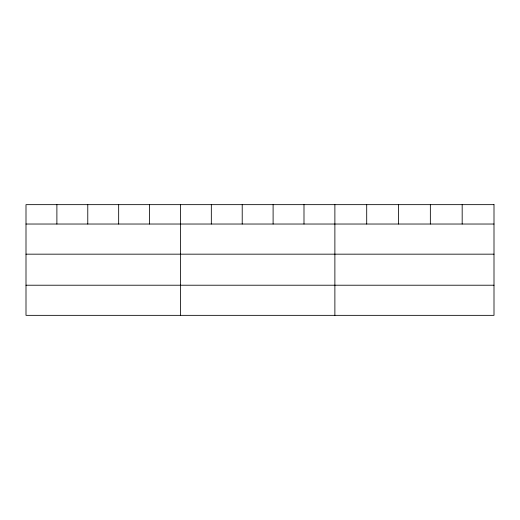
<?xml version="1.0" encoding="UTF-8"?>
<svg xmlns="http://www.w3.org/2000/svg" width="520" height="520" viewBox="0 0 520 520"><rect width="100%" height="100%" fill="white"/><g stroke="black" fill="none" stroke-linecap="round" stroke-linejoin="round"><path stroke-width="0.78" d="M26 224.029L494 224.029M26 254.169L494 254.169M26 285.214L494 285.214M462.176 204.653L462.176 224.029M430.352 204.653L430.352 224.029M398.528 204.653L398.528 224.029M366.704 204.653L366.704 224.029M334.88 204.653L334.88 315.347M303.992 204.653L303.992 224.029M273.104 204.653L273.104 224.029M242.216 204.653L242.216 224.029M211.328 204.653L211.328 224.029M180.44 204.653L180.44 315.347M149.552 204.653L149.552 224.029M118.664 204.653L118.664 224.029M87.776 204.653L87.776 224.029M56.888 204.653L56.888 224.029M494 204.653L26 204.653L26 315.347L494 315.347L494 204.653"/></g></svg>
